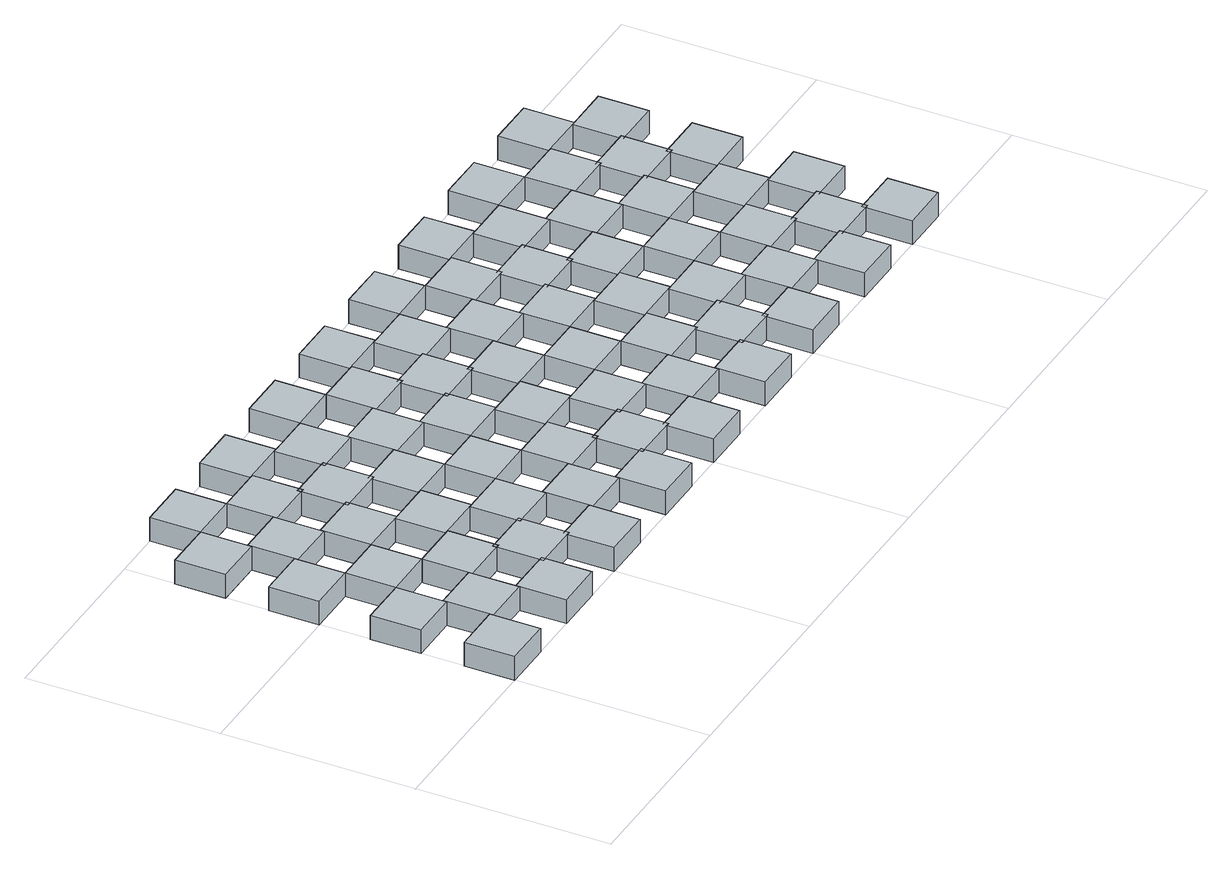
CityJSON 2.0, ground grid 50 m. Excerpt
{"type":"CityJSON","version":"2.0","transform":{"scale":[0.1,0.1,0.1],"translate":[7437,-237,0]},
"CityObjects":{
"object1":{"type":"GenericCityObject","geometry":[{"type":"Solid","lod":"1","boundaries":[[[[0,1,2,3]],[[4,5,1,0]],[[5,6,2,1]],[[6,7,3,2]],[[7,4,0,3]],[[7,6,5,4]]]]}]},
"object2":{"type":"GenericCityObject","geometry":[{"type":"Solid","lod":"1","boundaries":[[[[8,9,10,11]],[[12,13,9,8]],[[13,14,10,9]],[[14,15,11,10]],[[15,12,8,11]],[[15,14,13,12]]]]}]},
"object3":{"type":"GenericCityObject","geometry":[{"type":"Solid","lod":"1","boundaries":[[[[16,17,18,19]],[[20,21,17,16]],[[21,22,18,17]],[[22,23,19,18]],[[23,20,16,19]],[[23,22,21,20]]]]}]},
"object4":{"type":"GenericCityObject","geometry":[{"type":"Solid","lod":"1","boundaries":[[[[24,25,26,27]],[[28,29,25,24]],[[29,30,26,25]],[[30,31,27,26]],[[31,28,24,27]],[[31,30,29,28]]]]}]},
"object5":{"type":"GenericCityObject","geometry":[{"type":"Solid","lod":"1","boundaries":[[[[32,33,34,35]],[[36,37,33,32]],[[37,38,34,33]],[[38,39,35,34]],[[39,36,32,35]],[[39,38,37,36]]]]}]},
"object6":{"type":"GenericCityObject","geometry":[{"type":"Solid","lod":"1","boundaries":[[[[10,40,41,17]],[[14,42,40,10]],[[42,43,41,40]],[[43,21,17,41]],[[21,14,10,17]],[[21,43,42,14]]]]}]},
"object7":{"type":"GenericCityObject","geometry":[{"type":"Solid","lod":"1","boundaries":[[[[44,45,46,47]],[[48,49,45,44]],[[49,50,46,45]],[[50,51,47,46]],[[51,48,44,47]],[[51,50,49,48]]]]}]},
"object8":{"type":"GenericCityObject","geometry":[{"type":"Solid","lod":"1","boundaries":[[[[52,53,54,55]],[[56,57,53,52]],[[57,58,54,53]],[[58,59,55,54]],[[59,56,52,55]],[[59,58,57,56]]]]}]},
"object9":{"type":"GenericCityObject","geometry":[{"type":"Solid","lod":"1","boundaries":[[[[60,61,62,40]],[[63,64,61,60]],[[64,65,62,61]],[[65,42,40,62]],[[42,63,60,40]],[[42,65,64,63]]]]}]},
"object10":{"type":"GenericCityObject","geometry":[{"type":"Solid","lod":"1","boundaries":[[[[34,66,67,68]],[[38,69,66,34]],[[69,70,67,66]],[[70,71,68,67]],[[71,38,34,68]],[[71,70,69,38]]]]}]},
"object11":{"type":"GenericCityObject","geometry":[{"type":"Solid","lod":"1","boundaries":[[[[41,72,73,74]],[[43,75,72,41]],[[75,76,73,72]],[[76,77,74,73]],[[77,43,41,74]],[[77,76,75,43]]]]}]},
"object12":{"type":"GenericCityObject","geometry":[{"type":"Solid","lod":"1","boundaries":[[[[78,79,80,81]],[[82,83,79,78]],[[83,84,80,79]],[[84,85,81,80]],[[85,82,78,81]],[[85,84,83,82]]]]}]},
"object13":{"type":"GenericCityObject","geometry":[{"type":"Solid","lod":"1","boundaries":[[[[86,87,88,66]],[[89,90,87,86]],[[90,91,88,87]],[[91,69,66,88]],[[69,89,86,66]],[[69,91,90,89]]]]}]},
"object14":{"type":"GenericCityObject","geometry":[{"type":"Solid","lod":"1","boundaries":[[[[92,93,94,95]],[[96,97,93,92]],[[97,98,94,93]],[[98,99,95,94]],[[99,96,92,95]],[[99,98,97,96]]]]}]},
"object15":{"type":"GenericCityObject","geometry":[{"type":"Solid","lod":"1","boundaries":[[[[100,101,102,103]],[[104,105,101,100]],[[105,106,102,101]],[[106,107,103,102]],[[107,104,100,103]],[[107,106,105,104]]]]}]},
"object16":{"type":"GenericCityObject","geometry":[{"type":"Solid","lod":"1","boundaries":[[[[108,109,110,111]],[[112,113,109,108]],[[113,114,110,109]],[[114,115,111,110]],[[115,112,108,111]],[[115,114,113,112]]]]}]},
"object17":{"type":"GenericCityObject","geometry":[{"type":"Solid","lod":"1","boundaries":[[[[116,117,118,119]],[[120,121,117,116]],[[121,122,118,117]],[[122,123,119,118]],[[123,120,116,119]],[[123,122,121,120]]]]}]},
"object18":{"type":"GenericCityObject","geometry":[{"type":"Solid","lod":"1","boundaries":[[[[124,125,126,127]],[[128,129,125,124]],[[129,130,126,125]],[[130,131,127,126]],[[131,128,124,127]],[[131,130,129,128]]]]}]},
"object19":{"type":"GenericCityObject","geometry":[{"type":"Solid","lod":"1","boundaries":[[[[132,133,134,135]],[[136,137,133,132]],[[137,138,134,133]],[[138,139,135,134]],[[139,136,132,135]],[[139,138,137,136]]]]}]},
"object20":{"type":"GenericCityObject","geometry":[{"type":"Solid","lod":"1","boundaries":[[[[140,141,142,143]],[[144,145,141,140]],[[145,146,142,141]],[[146,147,143,142]],[[147,144,140,143]],[[147,146,145,144]]]]}]},
"object21":{"type":"GenericCityObject","geometry":[{"type":"Solid","lod":"1","boundaries":[[[[148,149,150,151]],[[152,153,149,148]],[[153,154,150,149]],[[154,155,151,150]],[[155,152,148,151]],[[155,154,153,152]]]]}]},
"object22":{"type":"GenericCityObject","geometry":[{"type":"Solid","lod":"1","boundaries":[[[[118,156,157,133]],[[122,158,156,118]],[[158,159,157,156]],[[159,137,133,157]],[[137,122,118,133]],[[137,159,158,122]]]]}]},
"object23":{"type":"GenericCityObject","geometry":[{"type":"Solid","lod":"1","boundaries":[[[[160,161,162,163]],[[164,165,161,160]],[[165,166,162,161]],[[166,167,163,162]],[[167,164,160,163]],[[167,166,165,164]]]]}]},
"object24":{"type":"GenericCityObject","geometry":[{"type":"Solid","lod":"1","boundaries":[[[[168,169,170,171]],[[172,173,169,168]],[[173,174,170,169]],[[174,175,171,170]],[[175,172,168,171]],[[175,174,173,172]]]]}]},
"object25":{"type":"GenericCityObject","geometry":[{"type":"Solid","lod":"1","boundaries":[[[[176,177,178,156]],[[179,180,177,176]],[[180,181,178,177]],[[181,158,156,178]],[[158,179,176,156]],[[158,181,180,179]]]]}]},
"object26":{"type":"GenericCityObject","geometry":[{"type":"Solid","lod":"1","boundaries":[[[[150,182,183,184]],[[154,185,182,150]],[[185,186,183,182]],[[186,187,184,183]],[[187,154,150,184]],[[187,186,185,154]]]]}]},
"object27":{"type":"GenericCityObject","geometry":[{"type":"Solid","lod":"1","boundaries":[[[[157,188,189,190]],[[159,191,188,157]],[[191,192,189,188]],[[192,193,190,189]],[[193,159,157,190]],[[193,192,191,159]]]]}]},
"object28":{"type":"GenericCityObject","geometry":[{"type":"Solid","lod":"1","boundaries":[[[[194,195,196,197]],[[198,199,195,194]],[[199,200,196,195]],[[200,201,197,196]],[[201,198,194,197]],[[201,200,199,198]]]]}]},
"object29":{"type":"GenericCityObject","geometry":[{"type":"Solid","lod":"1","boundaries":[[[[202,203,204,182]],[[205,206,203,202]],[[206,207,204,203]],[[207,185,182,204]],[[185,205,202,182]],[[185,207,206,205]]]]}]},
"object30":{"type":"GenericCityObject","geometry":[{"type":"Solid","lod":"1","boundaries":[[[[208,209,210,211]],[[212,213,209,208]],[[213,214,210,209]],[[214,215,211,210]],[[215,212,208,211]],[[215,214,213,212]]]]}]},
"object31":{"type":"GenericCityObject","geometry":[{"type":"Solid","lod":"1","boundaries":[[[[216,217,218,219]],[[220,221,217,216]],[[221,222,218,217]],[[222,223,219,218]],[[223,220,216,219]],[[223,222,221,220]]]]}]},
"object32":{"type":"GenericCityObject","geometry":[{"type":"Solid","lod":"1","boundaries":[[[[224,225,226,227]],[[228,229,225,224]],[[229,230,226,225]],[[230,231,227,226]],[[231,228,224,227]],[[231,230,229,228]]]]}]},
"object33":{"type":"GenericCityObject","geometry":[{"type":"Solid","lod":"1","boundaries":[[[[232,233,234,235]],[[236,237,233,232]],[[237,238,234,233]],[[238,239,235,234]],[[239,236,232,235]],[[239,238,237,236]]]]}]},
"object34":{"type":"GenericCityObject","geometry":[{"type":"Solid","lod":"1","boundaries":[[[[240,241,242,243]],[[244,245,241,240]],[[245,246,242,241]],[[246,247,243,242]],[[247,244,240,243]],[[247,246,245,244]]]]}]},
"object35":{"type":"GenericCityObject","geometry":[{"type":"Solid","lod":"1","boundaries":[[[[248,249,250,251]],[[252,253,249,248]],[[253,254,250,249]],[[254,255,251,250]],[[255,252,248,251]],[[255,254,253,252]]]]}]},
"object36":{"type":"GenericCityObject","geometry":[{"type":"Solid","lod":"1","boundaries":[[[[256,257,258,259]],[[260,261,257,256]],[[261,262,258,257]],[[262,263,259,258]],[[263,260,256,259]],[[263,262,261,260]]]]}]},
"object37":{"type":"GenericCityObject","geometry":[{"type":"Solid","lod":"1","boundaries":[[[[264,265,266,267]],[[268,269,265,264]],[[269,270,266,265]],[[270,271,267,266]],[[271,268,264,267]],[[271,270,269,268]]]]}]},
"object38":{"type":"GenericCityObject","geometry":[{"type":"Solid","lod":"1","boundaries":[[[[234,272,273,249]],[[238,274,272,234]],[[274,275,273,272]],[[275,253,249,273]],[[253,238,234,249]],[[253,275,274,238]]]]}]},
"object39":{"type":"GenericCityObject","geometry":[{"type":"Solid","lod":"1","boundaries":[[[[276,277,278,279]],[[280,281,277,276]],[[281,282,278,277]],[[282,283,279,278]],[[283,280,276,279]],[[283,282,281,280]]]]}]},
"object40":{"type":"GenericCityObject","geometry":[{"type":"Solid","lod":"1","boundaries":[[[[284,285,286,287]],[[288,289,285,284]],[[289,290,286,285]],[[290,291,287,286]],[[291,288,284,287]],[[291,290,289,288]]]]}]},
"object41":{"type":"GenericCityObject","geometry":[{"type":"Solid","lod":"1","boundaries":[[[[292,293,294,272]],[[295,296,293,292]],[[296,297,294,293]],[[297,274,272,294]],[[274,295,292,272]],[[274,297,296,295]]]]}]},
"object42":{"type":"GenericCityObject","geometry":[{"type":"Solid","lod":"1","boundaries":[[[[266,298,299,300]],[[270,301,298,266]],[[301,302,299,298]],[[302,303,300,299]],[[303,270,266,300]],[[303,302,301,270]]]]}]},
"object43":{"type":"GenericCityObject","geometry":[{"type":"Solid","lod":"1","boundaries":[[[[273,304,305,306]],[[275,307,304,273]],[[307,308,305,304]],[[308,309,306,305]],[[309,275,273,306]],[[309,308,307,275]]]]}]},
"object44":{"type":"GenericCityObject","geometry":[{"type":"Solid","lod":"1","boundaries":[[[[310,311,312,313]],[[314,315,311,310]],[[315,316,312,311]],[[316,317,313,312]],[[317,314,310,313]],[[317,316,315,314]]]]}]},
"object45":{"type":"GenericCityObject","geometry":[{"type":"Solid","lod":"1","boundaries":[[[[318,319,320,298]],[[321,322,319,318]],[[322,323,320,319]],[[323,301,298,320]],[[301,321,318,298]],[[301,323,322,321]]]]}]},
"object46":{"type":"GenericCityObject","geometry":[{"type":"Solid","lod":"1","boundaries":[[[[324,325,326,327]],[[328,329,325,324]],[[329,330,326,325]],[[330,331,327,326]],[[331,328,324,327]],[[331,330,329,328]]]]}]},
"object47":{"type":"GenericCityObject","geometry":[{"type":"Solid","lod":"1","boundaries":[[[[332,333,334,335]],[[336,337,333,332]],[[337,338,334,333]],[[338,339,335,334]],[[339,336,332,335]],[[339,338,337,336]]]]}]},
"object48":{"type":"GenericCityObject","geometry":[{"type":"Solid","lod":"1","boundaries":[[[[340,341,342,343]],[[344,345,341,340]],[[345,346,342,341]],[[346,347,343,342]],[[347,344,340,343]],[[347,346,345,344]]]]}]},
"object49":{"type":"GenericCityObject","geometry":[{"type":"Solid","lod":"1","boundaries":[[[[348,349,350,351]],[[352,353,349,348]],[[353,354,350,349]],[[354,355,351,350]],[[355,352,348,351]],[[355,354,353,352]]]]}]},
"object50":{"type":"GenericCityObject","geometry":[{"type":"Solid","lod":"1","boundaries":[[[[356,357,358,359]],[[360,361,357,356]],[[361,362,358,357]],[[362,363,359,358]],[[363,360,356,359]],[[363,362,361,360]]]]}]},
"object51":{"type":"GenericCityObject","geometry":[{"type":"Solid","lod":"1","boundaries":[[[[364,365,366,367]],[[368,369,365,364]],[[369,370,366,365]],[[370,371,367,366]],[[371,368,364,367]],[[371,370,369,368]]]]}]},
"object52":{"type":"GenericCityObject","geometry":[{"type":"Solid","lod":"1","boundaries":[[[[372,373,374,375]],[[376,377,373,372]],[[377,378,374,373]],[[378,379,375,374]],[[379,376,372,375]],[[379,378,377,376]]]]}]},
"object53":{"type":"GenericCityObject","geometry":[{"type":"Solid","lod":"1","boundaries":[[[[380,381,382,383]],[[384,385,381,380]],[[385,386,382,381]],[[386,387,383,382]],[[387,384,380,383]],[[387,386,385,384]]]]}]},
"object54":{"type":"GenericCityObject","geometry":[{"type":"Solid","lod":"1","boundaries":[[[[350,388,389,365]],[[354,390,388,350]],[[390,391,389,388]],[[391,369,365,389]],[[369,354,350,365]],[[369,391,390,354]]]]}]},
"object55":{"type":"GenericCityObject","geometry":[{"type":"Solid","lod":"1","boundaries":[[[[392,393,394,395]],[[396,397,393,392]],[[397,398,394,393]],[[398,399,395,394]],[[399,396,392,395]],[[399,398,397,396]]]]}]},
"object56":{"type":"GenericCityObject","geometry":[{"type":"Solid","lod":"1","boundaries":[[[[400,401,402,403]],[[404,405,401,400]],[[405,406,402,401]],[[406,407,403,402]],[[407,404,400,403]],[[407,406,405,404]]]]}]},
"object57":{"type":"GenericCityObject","geometry":[{"type":"Solid","lod":"1","boundaries":[[[[408,409,410,388]],[[411,412,409,408]],[[412,413,410,409]],[[413,390,388,410]],[[390,411,408,388]],[[390,413,412,411]]]]}]},
"object58":{"type":"GenericCityObject","geometry":[{"type":"Solid","lod":"1","boundaries":[[[[382,414,415,416]],[[386,417,414,382]],[[417,418,415,414]],[[418,419,416,415]],[[419,386,382,416]],[[419,418,417,386]]]]}]},
"object59":{"type":"GenericCityObject","geometry":[{"type":"Solid","lod":"1","boundaries":[[[[389,420,421,422]],[[391,423,420,389]],[[423,424,421,420]],[[424,425,422,421]],[[425,391,389,422]],[[425,424,423,391]]]]}]},
"object60":{"type":"GenericCityObject","geometry":[{"type":"Solid","lod":"1","boundaries":[[[[426,427,428,429]],[[430,431,427,426]],[[431,432,428,427]],[[432,433,429,428]],[[433,430,426,429]],[[433,432,431,430]]]]}]},
"object61":{"type":"GenericCityObject","geometry":[{"type":"Solid","lod":"1","boundaries":[[[[434,435,436,414]],[[437,438,435,434]],[[438,439,436,435]],[[439,417,414,436]],[[417,437,434,414]],[[417,439,438,437]]]]}]},
"object62":{"type":"GenericCityObject","geometry":[{"type":"Solid","lod":"1","boundaries":[[[[440,441,442,443]],[[444,445,441,440]],[[445,446,442,441]],[[446,447,443,442]],[[447,444,440,443]],[[447,446,445,444]]]]}]},
"object63":{"type":"GenericCityObject","geometry":[{"type":"Solid","lod":"1","boundaries":[[[[448,449,450,451]],[[452,453,449,448]],[[453,454,450,449]],[[454,455,451,450]],[[455,452,448,451]],[[455,454,453,452]]]]}]},
"object64":{"type":"GenericCityObject","geometry":[{"type":"Solid","lod":"1","boundaries":[[[[456,457,458,459]],[[460,461,457,456]],[[461,462,458,457]],[[462,463,459,458]],[[463,460,456,459]],[[463,462,461,460]]]]}]},
"object65":{"type":"GenericCityObject","geometry":[{"type":"Solid","lod":"1","boundaries":[[[[464,465,466,467]],[[468,469,465,464]],[[469,470,466,465]],[[470,471,467,466]],[[471,468,464,467]],[[471,470,469,468]]]]}]},
"object66":{"type":"GenericCityObject","geometry":[{"type":"Solid","lod":"1","boundaries":[[[[472,473,474,475]],[[476,477,473,472]],[[477,478,474,473]],[[478,479,475,474]],[[479,476,472,475]],[[479,478,477,476]]]]}]},
"object67":{"type":"GenericCityObject","geometry":[{"type":"Solid","lod":"1","boundaries":[[[[480,481,482,483]],[[484,485,481,480]],[[485,486,482,481]],[[486,487,483,482]],[[487,484,480,483]],[[487,486,485,484]]]]}]},
"object68":{"type":"GenericCityObject","geometry":[{"type":"Solid","lod":"1","boundaries":[[[[488,489,490,491]],[[492,493,489,488]],[[493,494,490,489]],[[494,495,491,490]],[[495,492,488,491]],[[495,494,493,492]]]]}]}
},
"vertices":[
[0,0,0],[130,0,0],[130,130,0],[0,130,0],[0,0,65],[130,0,65],[130,130,65],[0,130,65],
[0,240,0],[130,240,0],[130,370,0],[0,370,0],[0,240,65],[130,240,65],[130,370,65],[0,370,65],
[0,500,0],[130,500,0],[130,630,0],[0,630,0],[0,500,65],[130,500,65],[130,630,65],[0,630,65],
[130,120,0],[260,120,0],[260,250,0],[130,250,0],[130,120,65],[260,120,65],[260,250,65],[130,250,65],
[0,740,0],[130,740,0],[130,870,0],[0,870,0],[0,740,65],[130,740,65],[130,870,65],[0,870,65],
[260,370,0],[260,500,0],[260,370,65],[260,500,65],
[260,0,0],[390,0,0],[390,130,0],[260,130,0],[260,0,65],[390,0,65],[390,130,65],[260,130,65],
[130,620,0],[260,620,0],[260,750,0],[130,750,0],[130,620,65],[260,620,65],[260,750,65],[130,750,65],
[260,240,0],[390,240,0],[390,370,0],[260,240,65],[390,240,65],[390,370,65],
[260,870,0],[260,1000,0],[130,1000,0],[260,870,65],[260,1000,65],[130,1000,65],
[390,500,0],[390,630,0],[260,630,0],[390,500,65],[390,630,65],[260,630,65],
[380,120,0],[510,120,0],[510,250,0],[380,250,0],[380,120,65],[510,120,65],[510,250,65],[380,250,65],
[260,740,0],[390,740,0],[390,870,0],[260,740,65],[390,740,65],[390,870,65],
[380,370,0],[510,370,0],[510,500,0],[380,500,0],[380,370,65],[510,370,65],[510,500,65],[380,500,65],
[500,0,0],[630,0,0],[630,130,0],[500,130,0],[500,0,65],[630,0,65],[630,130,65],[500,130,65],
[380,620,0],[510,620,0],[510,750,0],[380,750,0],[380,620,65],[510,620,65],[510,750,65],[380,750,65],
[500,240,0],[630,240,0],[630,370,0],[500,370,0],[500,240,65],[630,240,65],[630,370,65],[500,370,65],
[380,870,0],[510,870,0],[510,1000,0],[380,1000,0],[380,870,65],[510,870,65],[510,1000,65],[380,1000,65],
[500,500,0],[630,500,0],[630,630,0],[500,630,0],[500,500,65],[630,500,65],[630,630,65],[500,630,65],
[630,120,0],[760,120,0],[760,250,0],[630,250,0],[630,120,65],[760,120,65],[760,250,65],[630,250,65],
[500,740,0],[630,740,0],[630,870,0],[500,870,0],[500,740,65],[630,740,65],[630,870,65],[500,870,65],
[760,370,0],[760,500,0],[760,370,65],[760,500,65],
[760,0,0],[890,0,0],[890,130,0],[760,130,0],[760,0,65],[890,0,65],[890,130,65],[760,130,65],
[630,620,0],[760,620,0],[760,750,0],[630,750,0],[630,620,65],[760,620,65],[760,750,65],[630,750,65],
[760,240,0],[890,240,0],[890,370,0],[760,240,65],[890,240,65],[890,370,65],
[760,870,0],[760,1000,0],[630,1000,0],[760,870,65],[760,1000,65],[630,1000,65],
[890,500,0],[890,630,0],[760,630,0],[890,500,65],[890,630,65],[760,630,65],
[880,120,0],[1010,120,0],[1010,250,0],[880,250,0],[880,120,65],[1010,120,65],[1010,250,65],[880,250,65],
[760,740,0],[890,740,0],[890,870,0],[760,740,65],[890,740,65],[890,870,65],
[880,370,0],[1010,370,0],[1010,500,0],[880,500,0],[880,370,65],[1010,370,65],[1010,500,65],[880,500,65],
[1000,0,0],[1130,0,0],[1130,130,0],[1000,130,0],[1000,0,65],[1130,0,65],[1130,130,65],[1000,130,65],
[880,620,0],[1010,620,0],[1010,750,0],[880,750,0],[880,620,65],[1010,620,65],[1010,750,65],[880,750,65],
[1000,240,0],[1130,240,0],[1130,370,0],[1000,370,0],[1000,240,65],[1130,240,65],[1130,370,65],[1000,370,65],
[880,870,0],[1010,870,0],[1010,1000,0],[880,1000,0],[880,870,65],[1010,870,65],[1010,1000,65],[880,1000,65],
[1000,500,0],[1130,500,0],[1130,630,0],[1000,630,0],[1000,500,65],[1130,500,65],[1130,630,65],[1000,630,65],
[1130,120,0],[1260,120,0],[1260,250,0],[1130,250,0],[1130,120,65],[1260,120,65],[1260,250,65],[1130,250,65],
[1000,740,0],[1130,740,0],[1130,870,0],[1000,870,0],[1000,740,65],[1130,740,65],[1130,870,65],[1000,870,65],
[1260,370,0],[1260,500,0],[1260,370,65],[1260,500,65],
[1260,0,0],[1390,0,0],[1390,130,0],[1260,130,0],[1260,0,65],[1390,0,65],[1390,130,65],[1260,130,65],
[1130,620,0],[1260,620,0],[1260,750,0],[1130,750,0],[1130,620,65],[1260,620,65],[1260,750,65],[1130,750,65],
[1260,240,0],[1390,240,0],[1390,370,0],[1260,240,65],[1390,240,65],[1390,370,65],
[1260,870,0],[1260,1000,0],[1130,1000,0],[1260,870,65],[1260,1000,65],[1130,1000,65],
[1390,500,0],[1390,630,0],[1260,630,0],[1390,500,65],[1390,630,65],[1260,630,65],
[1380,120,0],[1510,120,0],[1510,250,0],[1380,250,0],[1380,120,65],[1510,120,65],[1510,250,65],[1380,250,65],
[1260,740,0],[1390,740,0],[1390,870,0],[1260,740,65],[1390,740,65],[1390,870,65],
[1380,370,0],[1510,370,0],[1510,500,0],[1380,500,0],[1380,370,65],[1510,370,65],[1510,500,65],[1380,500,65],
[1500,0,0],[1630,0,0],[1630,130,0],[1500,130,0],[1500,0,65],[1630,0,65],[1630,130,65],[1500,130,65],
[1380,620,0],[1510,620,0],[1510,750,0],[1380,750,0],[1380,620,65],[1510,620,65],[1510,750,65],[1380,750,65],
[1500,240,0],[1630,240,0],[1630,370,0],[1500,370,0],[1500,240,65],[1630,240,65],[1630,370,65],[1500,370,65],
[1380,870,0],[1510,870,0],[1510,1000,0],[1380,1000,0],[1380,870,65],[1510,870,65],[1510,1000,65],[1380,1000,65],
[1500,500,0],[1630,500,0],[1630,630,0],[1500,630,0],[1500,500,65],[1630,500,65],[1630,630,65],[1500,630,65],
[1630,120,0],[1760,120,0],[1760,250,0],[1630,250,0],[1630,120,65],[1760,120,65],[1760,250,65],[1630,250,65],
[1500,740,0],[1630,740,0],[1630,870,0],[1500,870,0],[1500,740,65],[1630,740,65],[1630,870,65],[1500,870,65],
[1760,370,0],[1760,500,0],[1760,370,65],[1760,500,65],
[1760,0,0],[1890,0,0],[1890,130,0],[1760,130,0],[1760,0,65],[1890,0,65],[1890,130,65],[1760,130,65],
[1630,620,0],[1760,620,0],[1760,750,0],[1630,750,0],[1630,620,65],[1760,620,65],[1760,750,65],[1630,750,65],
[1760,240,0],[1890,240,0],[1890,370,0],[1760,240,65],[1890,240,65],[1890,370,65],
[1760,870,0],[1760,1000,0],[1630,1000,0],[1760,870,65],[1760,1000,65],[1630,1000,65],
[1890,500,0],[1890,630,0],[1760,630,0],[1890,500,65],[1890,630,65],[1760,630,65],
[1880,120,0],[2010,120,0],[2010,250,0],[1880,250,0],[1880,120,65],[2010,120,65],[2010,250,65],[1880,250,65],
[1760,740,0],[1890,740,0],[1890,870,0],[1760,740,65],[1890,740,65],[1890,870,65],
[1880,370,0],[2010,370,0],[2010,500,0],[1880,500,0],[1880,370,65],[2010,370,65],[2010,500,65],[1880,500,65],
[2000,0,0],[2130,0,0],[2130,130,0],[2000,130,0],[2000,0,65],[2130,0,65],[2130,130,65],[2000,130,65],
[1880,620,0],[2010,620,0],[2010,750,0],[1880,750,0],[1880,620,65],[2010,620,65],[2010,750,65],[1880,750,65],
[2000,240,0],[2130,240,0],[2130,370,0],[2000,370,0],[2000,240,65],[2130,240,65],[2130,370,65],[2000,370,65],
[1880,870,0],[2010,870,0],[2010,1000,0],[1880,1000,0],[1880,870,65],[2010,870,65],[2010,1000,65],[1880,1000,65],
[2000,500,0],[2130,500,0],[2130,630,0],[2000,630,0],[2000,500,65],[2130,500,65],[2130,630,65],[2000,630,65],
[2000,740,0],[2130,740,0],[2130,870,0],[2000,870,0],[2000,740,65],[2130,740,65],[2130,870,65],[2000,870,65]
]}
